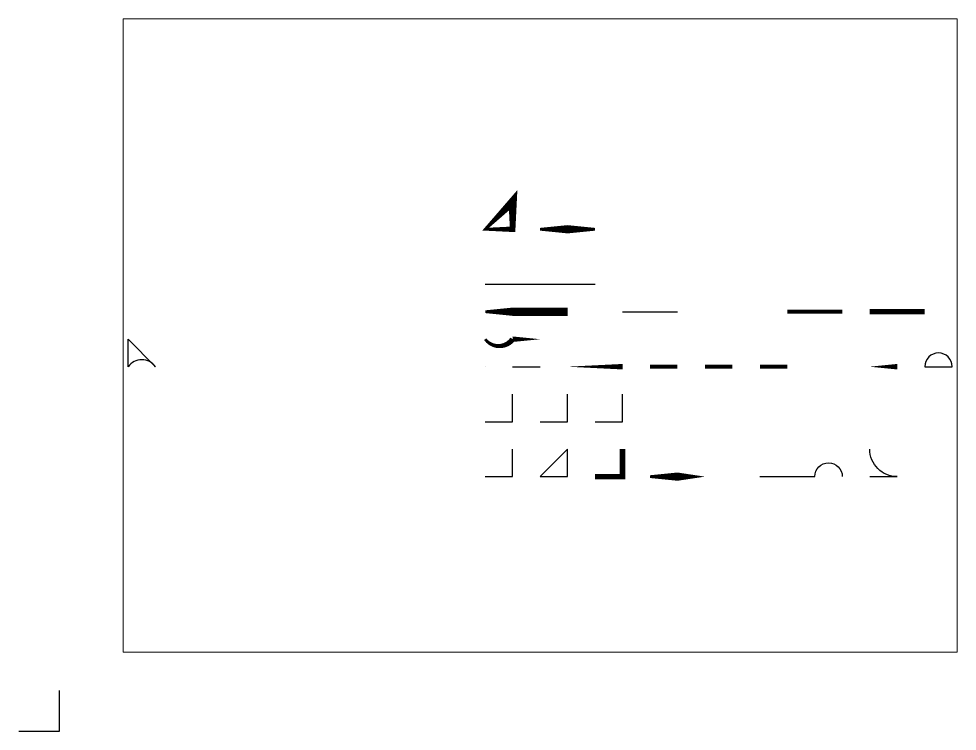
# Paper-space layout 'Layout1' of a CAD drawing. Header units: millimetres. Extents: x 0 to 231, y 0 to 176.
# The model-space entities are those that its viewports show. They can reach past a viewport. Long polylines and large blocks are cut down to what shows.
import ezdxf

# ---------------------------------------------------------------- set-up
doc = ezdxf.new("R2010")
doc.units = ezdxf.units.MM
doc.linetypes.add('DASHED', pattern=[19.05, 12.7, -6.35])

msp = doc.modelspace()

# ---------------------------------------------------------------- linework, layer by layer
for points, format in [([(0, 90, 1, 2, 0), (10, 90, 2, 3, 0), (10, 100, 3, 1, 0)], "xyseb"), ([(160, 40), (170, 40, 1)], "xyb")]:
    msp.add_lwpolyline(points, format=format, close=True)
for points, format in [([(20, 90, 1, 3, 0), (30, 90, 3, 1, 0), (40, 90, 1, 1, 0)], "xyseb"), ([(0, 60, 1, 3, 0), (10, 60, 3, 3, 0), (30, 60, 3, 3, 0)], "xyseb"), ([(0, 50, 1, 2, 0.5), (10, 50, 2, 0, 0), (20, 50, 0, 0, 0)], "xyseb"), ([(30, 40, 0, 0, 0), (40, 40, 1, 2, 0), (50, 40, 0, 0, 0)], "xyseb"), ([(140, 40, 0, 2, 0), (150, 40, 0, 0, 0)], "xyseb"), ([(140, 0), (150, 0, -0.414214), (140, 10, -0.414214)], "xyb"), ([(100, 0), (120, 0, -1), (130, 0, -1)], "xyb"), ([(60, 0, 1, 3, 0), (70, 0, 3, 0, 0), (80, 0, 0, 0, 0), (90, 0, 0, 0, 0)], "xyseb")]:
    msp.add_lwpolyline(points, format=format)
for points in [[(0, 70), (10, 70), (20, 70), (30, 70), (40, 70)], [(50, 60), (60, 60), (70, 60)], [(0, 40), (0, 40)], [(10, 40), (20, 40)], [(0, 0), (10, 0), (10, 10)]]:
    msp.add_lwpolyline(points)
for points, const_width in [([(110, 60), (120, 60), (130, 60)], 1.5), ([(140, 60), (150, 60), (160, 60)], 2), ([(60, 40), (70, 40)], 1.5), ([(80, 40), (90, 40)], 1.5), ([(100, 40), (110, 40)], 1.5), ([(40, 0), (50, 0), (50, 10)], 2)]:
    msp.add_lwpolyline(points, dxfattribs=dict(const_width=const_width))
at = {"extrusion": (0, 0, -1), "elevation": 2.5, "flags": 128}
msp.add_lwpolyline([(120, 40, -0.5), (130, 40), (130, 50)], format="xyb", close=True, dxfattribs=at)
at = {"elevation": 5}
msp.add_lwpolyline([(0, 20), (10, 20), (10, 30)], dxfattribs=at)
at = {"color": 1, "linetype": 'DASHED'}
msp.add_lwpolyline([(20, 20), (30, 20), (30, 30)], dxfattribs=at)
at = {"linetype": 'DASHED', "flags": 128}
msp.add_lwpolyline([(40, 20), (50, 20), (50, 30)], dxfattribs=at)
msp.add_lwpolyline([(20, 0), (30, 0), (30, 10)], close=True)
at = {"extrusion": (0, -1, 2e-16)}
msp.add_lwpolyline([(0, 0), (10, 0), (10, 10)], dxfattribs=at)

psp = doc.layouts.get("Layout1")

# ---------------------------------------------------------------- linework, layer by layer
psp.add_lwpolyline([(0, 0), (10, 0), (10, 10)])

# ---------------------------------------------------------------- viewports
at = {"layer": '0'}
psp.add_viewport(center=(128.5, 97.5), size=(205.6, 156), view_center_point=(20, 51.38), view_height=230.4024, dxfattribs=at)

doc.saveas('drawing.dxf')
